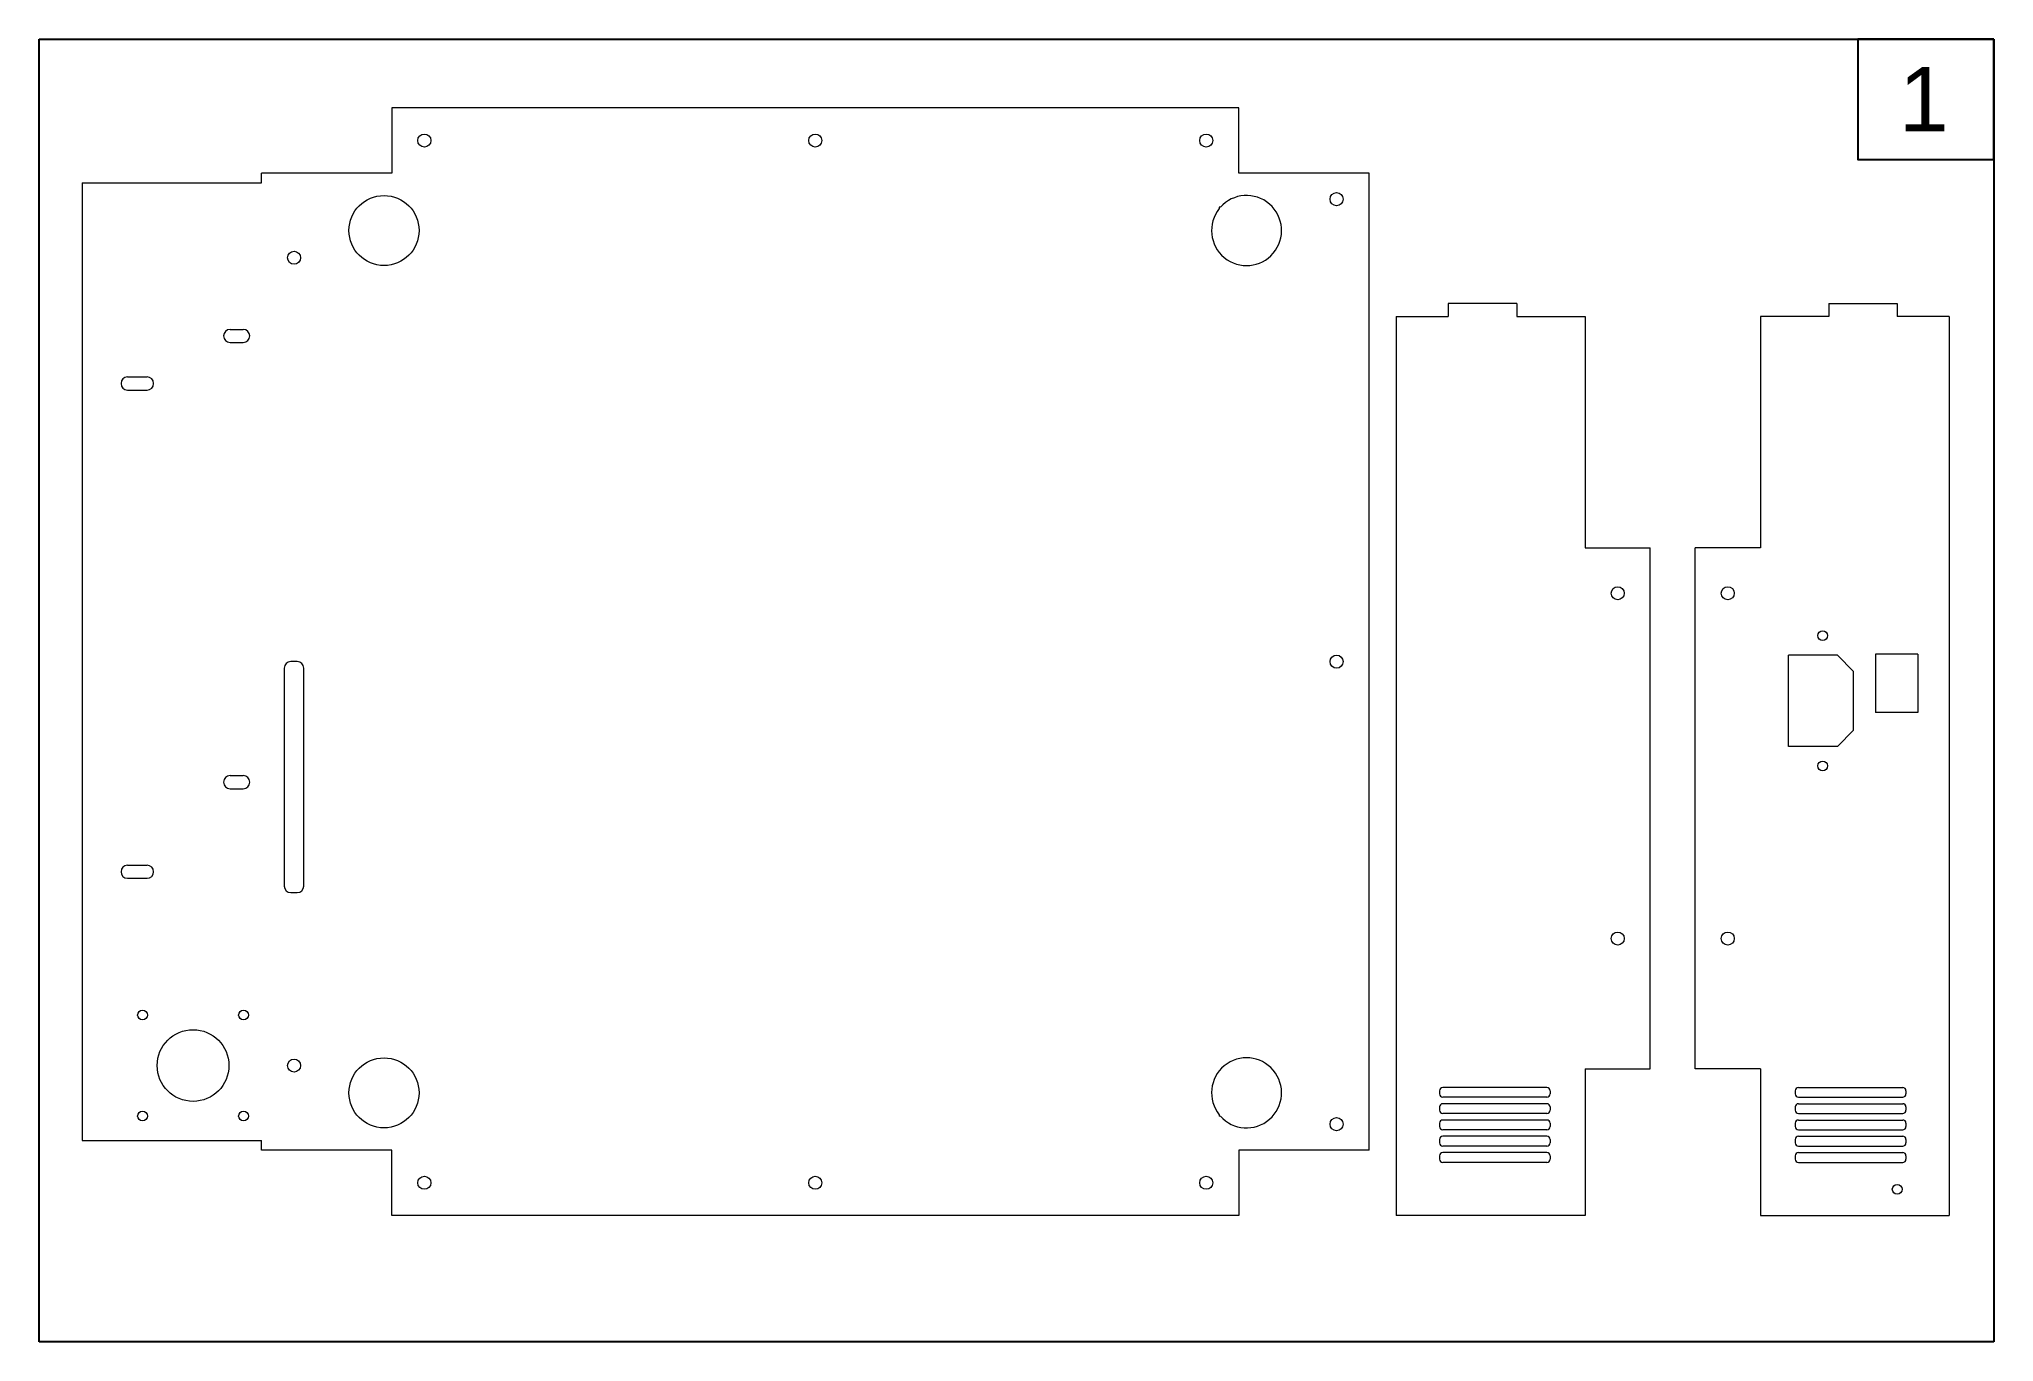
# Model space of a CAD drawing. Header units: millimetres. Extents: x 252 to 852, y 115 to 515.
import ezdxf

# ---------------------------------------------------------------- set-up
doc = ezdxf.new("R2010")
doc.units = ezdxf.units.MM
doc.styles.get("Standard").update_dxf_attribs({"font": 'Arial.ttf'})

msp = doc.modelspace()

# ---------------------------------------------------------------- linework, layer by layer
for p, q in [((252.19, 115.18), (252.19, 515.18)), ((252.19, 515.18), (852.19, 515.18)), ((852.19, 515.18), (852.19, 115.18)), ((852.19, 115.18), (252.19, 115.18))]:
    msp.add_line(p, q)
at = {"color": 7, "linetype": 'Continuous', "lineweight": 15}
for p, q in [((620.43, 494.03), (360.43, 494.03)), ((360.43, 494.03), (360.43, 474.03)), ((620.43, 474.03), (620.43, 494.03)), ((360.43, 474.03), (320.43, 474.03)), ((320.43, 471.03), (320.43, 474.03)), ((660.43, 474.03), (620.43, 474.03)), ((660.43, 174.03), (660.43, 474.03)), ((265.43, 471.03), (320.43, 471.03)), ((265.43, 471.03), (265.43, 177.03)), ((614.75, 463.53), (614.43, 463.53)), ((614.43, 463.53), (614.43, 463.14)), ((705.71, 434.03), (684.71, 434.03)), ((684.71, 434.03), (684.71, 430.03)), ((705.71, 434.03), (705.71, 430.03)), ((801.5, 434.03), (822.5, 434.03)), ((801.5, 434.03), (801.5, 430.03)), ((822.5, 434.03), (822.5, 430.03)), ((310.83, 426.03), (314.83, 426.03)), ((668.71, 430.03), (684.71, 430.03)), ((668.71, 430.03), (668.71, 154.03)), ((705.71, 430.03), (726.71, 430.03)), ((726.71, 430.03), (726.71, 359.03)), ((801.5, 430.03), (780.5, 430.03)), ((780.5, 430.03), (780.5, 359.03)), ((838.5, 430.03), (822.5, 430.03)), ((838.5, 430.03), (838.5, 154.03)), ((310.83, 422.03), (314.83, 422.03)), ((279.33, 411.43), (285.33, 411.43)), ((279.33, 407.43), (285.33, 407.43)), ((726.71, 359.03), (746.71, 359.03)), ((746.71, 199.03), (746.71, 359.03)), ((780.5, 359.03), (760.5, 359.03)), ((760.5, 199.03), (760.5, 359.03)), ((331.43, 324.03), (329.43, 324.03)), ((789.13, 298.03), (789.13, 326.03)), ((804.13, 326.03), (789.13, 326.03)), ((809.13, 321.03), (804.13, 326.03)), ((828.85, 326.38), (815.85, 326.38)), ((815.85, 326.38), (815.85, 308.38)), ((828.85, 326.38), (828.85, 308.38)), ((327.43, 322.03), (327.43, 255.12)), ((333.43, 255.12), (333.43, 322.03)), ((809.13, 303.03), (809.13, 321.03)), ((828.85, 308.38), (815.85, 308.38)), ((804.13, 298.03), (809.13, 303.03)), ((804.13, 298.03), (789.13, 298.03)), ((310.83, 289.03), (314.83, 289.03)), ((310.83, 285.03), (314.83, 285.03)), ((279.33, 261.53), (285.33, 261.53)), ((279.33, 257.53), (285.33, 257.53)), ((329.43, 253.12), (331.43, 253.12)), ((726.71, 199.03), (726.71, 154.03)), ((726.71, 199.03), (746.71, 199.03)), ((780.5, 199.03), (760.5, 199.03)), ((780.5, 199.03), (780.5, 154.03)), ((682, 192.31), (682, 191.31)), ((715, 193.31), (683, 193.31)), ((716, 192.31), (716, 191.31)), ((791.2, 192.31), (791.2, 191.31)), ((792.2, 193.31), (824.2, 193.31)), ((825.2, 192.31), (825.2, 191.31)), ((682, 187.31), (682, 186.31)), ((715, 190.31), (683, 190.31)), ((715, 188.31), (683, 188.31)), ((716, 187.31), (716, 186.31)), ((791.2, 187.31), (791.2, 186.31)), ((792.2, 190.31), (824.2, 190.31)), ((792.2, 188.31), (824.2, 188.31)), ((825.2, 187.31), (825.2, 186.31)), ((614.43, 184.91), (614.43, 184.53)), ((614.75, 184.53), (614.43, 184.53)), ((682, 182.31), (682, 181.31)), ((715, 185.31), (683, 185.31)), ((715, 183.31), (683, 183.31)), ((715, 180.31), (683, 180.31)), ((716, 182.31), (716, 181.31)), ((791.2, 182.31), (791.2, 181.31)), ((792.2, 185.31), (824.2, 185.31)), ((792.2, 183.31), (824.2, 183.31)), ((792.2, 180.31), (824.2, 180.31)), ((825.2, 182.31), (825.2, 181.31)), ((265.43, 177.03), (320.43, 177.03)), ((320.43, 174.03), (320.43, 177.03)), ((360.43, 174.03), (320.43, 174.03)), ((360.43, 154.03), (360.43, 174.03)), ((620.43, 174.03), (620.43, 154.03)), ((660.43, 174.03), (620.43, 174.03)), ((682, 177.31), (682, 176.31)), ((715, 178.31), (683, 178.31)), ((715, 175.31), (683, 175.31)), ((716, 177.31), (716, 176.31)), ((791.2, 177.31), (791.2, 176.31)), ((792.2, 178.31), (824.2, 178.31)), ((792.2, 175.31), (824.2, 175.31)), ((825.2, 177.31), (825.2, 176.31)), ((682, 172.31), (682, 171.31)), ((715, 173.31), (683, 173.31)), ((715, 170.31), (683, 170.31)), ((716, 172.31), (716, 171.31)), ((791.2, 172.31), (791.2, 171.31)), ((792.2, 173.31), (824.2, 173.31)), ((792.2, 170.31), (824.2, 170.31)), ((825.2, 172.31), (825.2, 171.31)), ((620.43, 154.03), (360.43, 154.03)), ((726.71, 154.03), (668.71, 154.03)), ((780.5, 154.03), (838.5, 154.03))]:
    msp.add_line(p, q, dxfattribs=at)
msp.add_lwpolyline([(852.19, 515.18), (810.41, 515.18), (810.41, 478.21), (852.19, 478.21)], close=True)
for centre, radius in [((370.43, 484.03), 2), ((490.43, 484.03), 2), ((610.43, 484.03), 2), ((650.43, 466.03), 2), ((358.05, 456.4), 10.75), ((330.43, 448.03), 2), ((736.71, 345.03), 2), ((770.5, 345.03), 2), ((799.63, 332.03), 1.5), ((650.43, 324.03), 2), ((799.63, 292.03), 1.5), ((736.71, 239.03), 2), ((770.5, 239.03), 2), ((283.93, 215.53), 1.5), ((314.93, 215.53), 1.5), ((299.43, 200.03), 11), ((330.43, 200.03), 2), ((358.05, 191.65), 10.75), ((283.93, 184.53), 1.5), ((314.93, 184.53), 1.5), ((650.43, 182.03), 2), ((370.43, 164.03), 2), ((490.43, 164.03), 2), ((610.43, 164.03), 2), ((822.5, 162.03), 1.5)]:
    msp.add_circle(centre, radius, dxfattribs=at)
for centre, radius, start, end in [((622.8, 456.4), 10.75, 141.17548, 138.48694), ((310.83, 424.03), 2, 90, 270), ((314.83, 424.03), 2, 270, 90), ((279.33, 409.43), 2, 90, 270), ((285.33, 409.43), 2, 270, 90), ((329.43, 322.03), 2, 90, 180), ((331.43, 322.03), 2, 0, 90), ((310.83, 287.03), 2, 90, 270), ((314.83, 287.03), 2, 270, 90), ((279.33, 259.53), 2, 90, 270), ((285.33, 259.53), 2, 270, 90), ((329.43, 255.12), 2, 180, 270), ((331.43, 255.12), 2, 270, 0), ((622.8, 191.65), 10.75, 221.51306, 218.82452), ((683, 192.31), 1, 90, 180), ((715, 192.31), 1, 0, 90), ((792.2, 192.31), 1, 90, 180), ((824.2, 192.31), 1, 0, 90), ((683, 191.31), 1, 180, 270), ((683, 187.31), 1, 90, 180), ((683, 186.31), 1, 180, 270), ((715, 191.31), 1, 270, 0), ((715, 187.31), 1, 0, 90), ((715, 186.31), 1, 270, 0), ((792.2, 191.31), 1, 180, 270), ((792.2, 187.31), 1, 90, 180), ((792.2, 186.31), 1, 180, 270), ((824.2, 191.31), 1, 270, 0), ((824.2, 187.31), 1, 0, 90), ((824.2, 186.31), 1, 270, 0), ((683, 182.31), 1, 90, 180), ((683, 181.31), 1, 180, 270), ((715, 182.31), 1, 0, 90), ((715, 181.31), 1, 270, 0), ((792.2, 182.31), 1, 90, 180), ((792.2, 181.31), 1, 180, 270), ((824.2, 182.31), 1, 0, 90), ((824.2, 181.31), 1, 270, 0), ((683, 177.31), 1, 90, 180), ((683, 176.31), 1, 180, 270), ((715, 177.31), 1, 0, 90), ((715, 176.31), 1, 270, 0), ((792.2, 177.31), 1, 90, 180), ((792.2, 176.31), 1, 180, 270), ((824.2, 177.31), 1, 0, 90), ((824.2, 176.31), 1, 270, 0), ((683, 172.31), 1, 90, 180), ((683, 171.31), 1, 180, 270), ((715, 172.31), 1, 0, 90), ((715, 171.31), 1, 270, 0), ((792.2, 172.31), 1, 90, 180), ((792.2, 171.31), 1, 180, 270), ((824.2, 172.31), 1, 0, 90), ((824.2, 171.31), 1, 270, 0)]:
    msp.add_arc(centre, radius, start, end, dxfattribs=at)

# ---------------------------------------------------------------- texts
msp.add_text('1', height=19.71).set_placement((823.04, 486.9))

doc.saveas('drawing.dxf')
